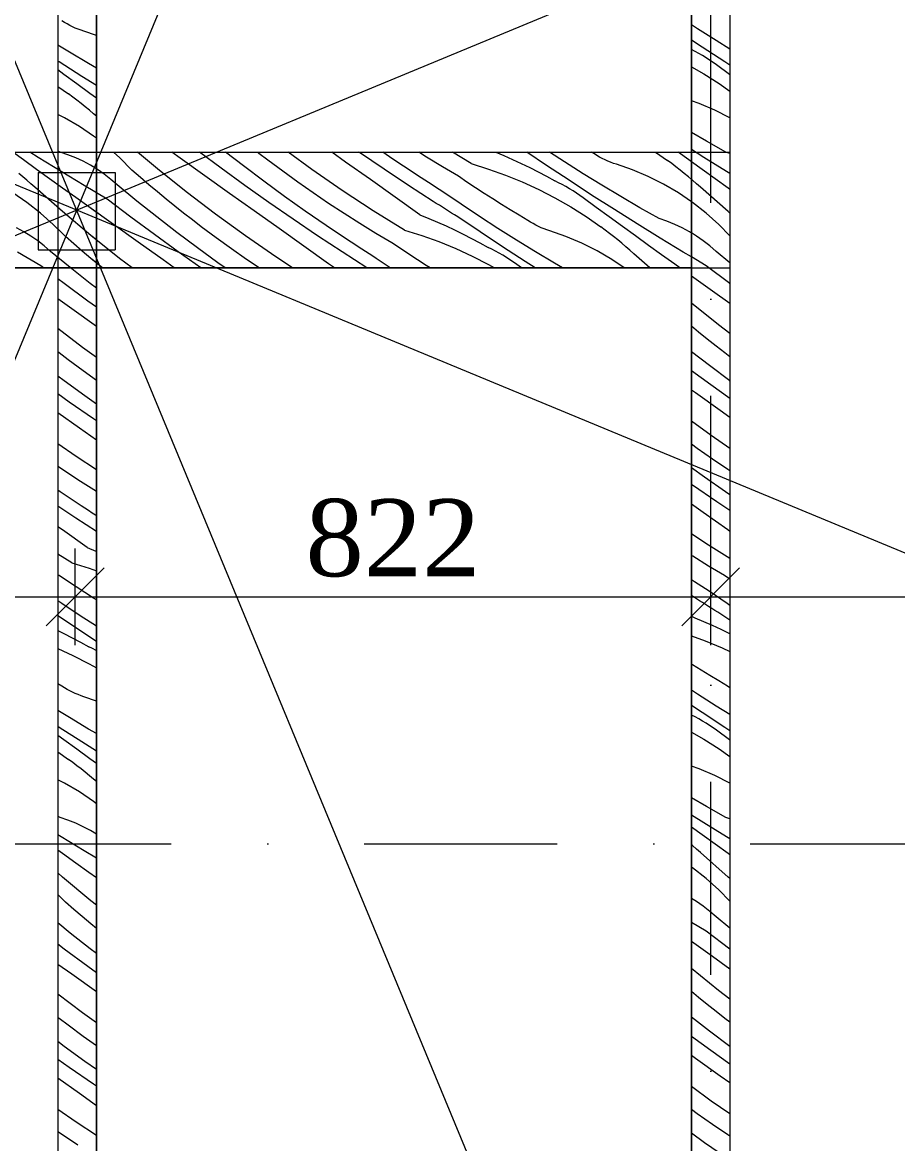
# Model space of a CAD drawing. Header units: millimetres. Extents: x 873544 to 1143527, y -837564 to -766512.
# Drawn here: x 974729 to 976996, y -776410 to -773505 of the extents above; entities that cross this region are included whole.
import ezdxf

# ---------------------------------------------------------------- set-up
doc = ezdxf.new("R2010")
doc.units = ezdxf.units.MM
doc.linetypes.add('CENTER', pattern=[50.8, 31.75, -6.35, 6.35, -6.35])
doc.linetypes.add('DASHDOT', pattern=[1, 0.5, -0.25, 0, -0.25])
for name, color, linetype, lineweight in [('2D-чертеж - Общий_Ном_пера__121', 255, 'Continuous', 0), ('Dam konstruksiyası', 7, 'Continuous', 13), ('Dam konstrukstruksiyasi', 7, 'Continuous', 13), ('Daxili olcu', 7, 'Continuous', 13), ('Him oxu', 7, 'CENTER', 13)]:
    doc.layers.add(name, color=color, linetype=linetype, lineweight=lineweight)
doc.layers.add('2D-чертеж - Общий_Ном_пера__82', color=253, linetype='Continuous', lineweight=20, true_color=0xaaaaaa)
doc.styles.add('Segoe UI Light-07', font='segoeuil_0.ttf', dxfattribs={"width": 0.65})
doc.styles.add('Times New  Roman', font='times.ttf')
doc.dimstyles.new('Aec_Arch_M', dxfattribs={"dimscale": 100, "dimtxt": 2, "dimasz": 1.75, "dimexe": 1.25, "dimexo": 0, "dimgap": 0.5, "dimtad": 1, "dimdec": 0, "dimdsep": 46, "dimtxsty": 'Segoe UI Light-07', "dimblk": 'OBLIQUE', "dimcen": 2.5, "dimclrd": 256, "dimclre": 256, "dimclrt": 256, "dimadec": 0, "dimazin": 0, "dimtfac": 1, "dimtdec": 0, "dimtmove": 0, "dimatfit": 3, "dimldrblk": 'ARCHTICK', "dimfxl": 1, "dimlwd": -1, "dimlwe": -1, "dimarcsym": 0})

# ---------------------------------------------------------------- blocks, each defined once
blk = doc.blocks.new('*X34')
at = {"layer": '2D-чертеж - Общий_Ном_пера__82', "linetype": 'Continuous'}
for p, q in [((-214680.5, 23022.6), (-214696.7, 23033)), ((-214632.2, 22992.1), (-214680.5, 23022.6)), ((-214668.8, 22975.1), (-214696.7, 22993.6)), ((-214596.7, 22970.2), (-214632.2, 22992.1)), ((-214696, 22968.9), (-214696.7, 22969.2)), ((-214686.5, 22963.9), (-214696, 22968.9)), ((-214677.1, 22958.7), (-214686.5, 22963.9)), ((-214667.8, 22953.3), (-214677.1, 22958.7)), ((-214610.3, 22936.9), (-214668.8, 22975.1)), ((-214658.6, 22947.7), (-214667.8, 22953.3)), ((-214696.7, 22924.6), (-214664.5, 22906.2)), ((-214649.6, 22941.8), (-214658.6, 22947.7)), ((-214640.7, 22935.8), (-214649.6, 22941.8)), ((-214631.9, 22929.5), (-214640.7, 22935.8)), ((-214598.2, 22904.8), (-214631.9, 22929.5)), ((-214596.7, 22928.2), (-214610.3, 22936.9)), ((-214664.5, 22906.2), (-214624.8, 22881)), ((-214596.7, 22903.7), (-214598.2, 22904.8)), ((-214624.8, 22881), (-214596.7, 22861.5)), ((-214676.8, 22829.5), (-214696.7, 22836.4)), ((-214636, 22812.2), (-214676.8, 22829.5)), ((-214596.7, 22792.5), (-214636, 22812.2)), ((-214657.5, 22731.5), (-214696.7, 22754.3)), ((-214607.8, 22703.3), (-214657.5, 22731.5)), ((-214664.8, 22689.7), (-214696.7, 22709.7)), ((-214605.4, 22653), (-214664.8, 22689.7)), ((-214596.7, 22699.6), (-214607.8, 22703.3)), ((-214669.2, 22658.6), (-214696.7, 22678.5)), ((-214694, 22630.5), (-214696.7, 22632.8)), ((-214683.6, 22621.5), (-214694, 22630.5)), ((-214635.4, 22634.2), (-214669.2, 22658.6)), ((-214601.5, 22609.7), (-214635.4, 22634.2)), ((-214596.7, 22647.8), (-214605.4, 22653)), ((-214673.3, 22612.4), (-214683.6, 22621.5)), ((-214601.6, 22549.1), (-214673.3, 22612.4)), ((-214596.7, 22606.4), (-214601.5, 22609.7)), ((-214693.8, 22572.6), (-214696.7, 22574.6)), ((-214658.7, 22545.4), (-214693.8, 22572.6)), ((-214625.5, 22516), (-214658.7, 22545.4)), ((-214596.7, 22545), (-214601.6, 22549.1)), ((-214596.7, 22486.8), (-214625.5, 22516)), ((-214683.4, 22485.6), (-214696.7, 22493.8)), ((-214665.8, 22473.4), (-214683.4, 22485.6)), ((-214648.9, 22460.1), (-214665.8, 22473.4)), ((-214632.8, 22446), (-214648.9, 22460.1)), ((-214658.1, 22408.7), (-214696.7, 22431.7)), ((-214596.7, 22416.5), (-214632.8, 22446)), ((-214597.3, 22362.6), (-214658.1, 22408.7)), ((-214641.9, 22342.9), (-214696.7, 22382)), ((-214596.7, 22310.7), (-214641.9, 22342.9)), ((-214596.7, 22362.2), (-214597.3, 22362.6)), ((-214626.2, 22255.4), (-214696.7, 22311.8)), ((-214596.7, 22232.9), (-214626.2, 22255.4)), ((-214678.2, 22237), (-214696.7, 22252.2)), ((-214655.6, 22218.7), (-214678.2, 22237)), ((-214632.9, 22200.7), (-214655.6, 22218.7)), ((-214610, 22182.9), (-214632.9, 22200.7)), ((-214650, 22150.1), (-214696.7, 22186.2)), ((-214596.7, 22172.7), (-214610, 22182.9)), ((-214597.2, 22110.4), (-214650, 22150.1)), ((-214646.6, 22100), (-214696.7, 22136.3)), ((-214596.7, 22110.1), (-214597.2, 22110.4)), ((-214686.1, 22079.2), (-214696.7, 22086.7)), ((-214622, 22033.5), (-214686.1, 22079.2)), ((-214596.7, 22064.6), (-214646.6, 22100)), ((-214596.7, 22015.5), (-214622, 22033.5)), ((-214645.2, 21968.7), (-214696.7, 22006.1)), ((-214596.7, 21935.2), (-214645.2, 21968.7)), ((-214681.5, 21935.6), (-214696.7, 21946.5)), ((-214642, 21907.9), (-214681.5, 21935.6)), ((-214602, 21880.8), (-214642, 21907.9)), ((-214662.4, 21860.8), (-214696.7, 21885.1)), ((-214596.7, 21877.3), (-214602, 21880.8)), ((-214608, 21823.2), (-214662.4, 21860.8)), ((-214694.1, 21839.9), (-214696.7, 21841.7)), ((-214630.9, 21797.1), (-214694.1, 21839.9)), ((-214596.7, 21815.7), (-214608, 21823.2)), ((-214666.2, 21769.9), (-214696.7, 21791.5)), ((-214596.7, 21774.4), (-214630.9, 21797.1)), ((-214602.1, 21724.3), (-214666.2, 21769.9)), ((-214659, 21689.4), (-214696.7, 21714.2)), ((-214596.7, 21720.5), (-214602.1, 21724.3)), ((-214596.7, 21650.6), (-214659, 21689.4)), ((-214693.3, 21656), (-214696.7, 21658.1)), ((-214652.1, 21630.7), (-214693.3, 21656)), ((-214610.6, 21606), (-214652.1, 21630.7)), ((-214688.3, 21589.7), (-214696.7, 21595.2)), ((-214678.9, 21583.7), (-214688.3, 21589.7)), ((-214596.7, 21596.7), (-214610.6, 21606)), ((-214669.6, 21577.7), (-214678.9, 21583.7)), ((-214660.2, 21571.7), (-214669.6, 21577.7)), ((-214650.9, 21565.8), (-214660.2, 21571.7)), ((-214603.7, 21533.6), (-214650.9, 21565.8)), ((-214675.7, 21541), (-214696.7, 21554.6)), ((-214667.8, 21536), (-214675.7, 21541)), ((-214659.9, 21530.9), (-214667.8, 21536)), ((-214652, 21525.9), (-214659.9, 21530.9)), ((-214596.7, 21528.9), (-214603.7, 21533.6)), ((-214696.7, 21500.7), (-214687.6, 21497)), ((-214644.1, 21520.9), (-214652, 21525.9)), ((-214636.2, 21515.9), (-214644.1, 21520.9)), ((-214628.3, 21510.9), (-214636.2, 21515.9)), ((-214620.3, 21505.9), (-214628.3, 21510.9)), ((-214612.4, 21501), (-214620.3, 21505.9)), ((-214596.7, 21490.4), (-214612.4, 21501)), ((-214687.6, 21497), (-214665.1, 21487.4)), ((-214665.1, 21487.4), (-214642.7, 21477.4)), ((-214642.7, 21477.4), (-214620.4, 21467)), ((-214696.7, 21449.5), (-214661, 21436.7)), ((-214620.4, 21467), (-214598.4, 21456.2)), ((-214598.4, 21456.2), (-214596.7, 21455.4)), ((-214661, 21436.7), (-214617.4, 21419)), ((-214617.4, 21419), (-214596.7, 21409.4)), ((-214693.9, 21375.2), (-214696.7, 21377)), ((-214671.4, 21361), (-214693.9, 21375.2)), ((-214648.7, 21347), (-214671.4, 21361)), ((-214626, 21333.1), (-214648.7, 21347)), ((-214603.2, 21319.3), (-214626, 21333.1)), ((-214680.5, 21298.4), (-214696.7, 21308.8)), ((-214632.2, 21267.9), (-214680.5, 21298.4)), ((-214596.7, 21315.2), (-214603.2, 21319.3)), ((-214668.8, 21250.9), (-214696.7, 21269.3)), ((-214596.7, 21246), (-214632.2, 21267.9)), ((-214696, 21244.7), (-214696.7, 21245)), ((-214686.5, 21239.7), (-214696, 21244.7)), ((-214677.1, 21234.5), (-214686.5, 21239.7)), ((-214610.3, 21212.7), (-214668.8, 21250.9)), ((-214667.8, 21229.1), (-214677.1, 21234.5)), ((-214658.6, 21223.5), (-214667.8, 21229.1)), ((-214649.6, 21217.6), (-214658.6, 21223.5)), ((-214640.7, 21211.5), (-214649.6, 21217.6)), ((-214631.9, 21205.3), (-214640.7, 21211.5)), ((-214596.7, 21204), (-214610.3, 21212.7)), ((-214696.7, 21200.4), (-214664.5, 21182)), ((-214664.5, 21182), (-214624.8, 21156.8)), ((-214598.2, 21180.6), (-214631.9, 21205.3)), ((-214596.7, 21179.5), (-214598.2, 21180.6)), ((-214624.8, 21156.8), (-214596.7, 21137.3)), ((-214676.8, 21105.3), (-214696.7, 21112.2)), ((-214636, 21088), (-214676.8, 21105.3)), ((-214596.7, 21068.3), (-214636, 21088)), ((-214657.5, 21007.3), (-214696.7, 21030.1)), ((-214607.8, 20979.1), (-214657.5, 21007.3)), ((-214664.8, 20965.5), (-214696.7, 20985.5)), ((-214596.7, 20975.4), (-214607.8, 20979.1)), ((-214669.2, 20934.4), (-214696.7, 20954.3)), ((-214605.4, 20928.8), (-214664.8, 20965.5)), ((-214635.4, 20910), (-214669.2, 20934.4)), ((-214596.7, 20923.6), (-214605.4, 20928.8)), ((-214694, 20906.3), (-214696.7, 20908.6)), ((-214683.6, 20897.3), (-214694, 20906.3)), ((-214673.3, 20888.2), (-214683.6, 20897.3)), ((-214601.6, 20824.9), (-214673.3, 20888.2)), ((-214601.5, 20885.5), (-214635.4, 20910)), ((-214596.7, 20882.1), (-214601.5, 20885.5)), ((-214693.8, 20848.4), (-214696.7, 20850.4)), ((-214658.7, 20821.2), (-214693.8, 20848.4)), ((-214625.5, 20791.7), (-214658.7, 20821.2)), ((-214596.7, 20820.8), (-214601.6, 20824.9)), ((-214596.7, 20762.6), (-214625.5, 20791.7)), ((-214683.4, 20761.4), (-214696.7, 20769.6)), ((-214665.8, 20749.2), (-214683.4, 20761.4)), ((-214648.9, 20735.9), (-214665.8, 20749.2)), ((-214632.8, 20721.8), (-214648.9, 20735.9)), ((-214596.7, 20692.3), (-214632.8, 20721.8)), ((-214658.1, 20684.5), (-214696.7, 20707.5)), ((-214597.3, 20638.4), (-214658.1, 20684.5)), ((-214641.9, 20618.7), (-214696.7, 20657.8)), ((-214596.7, 20638), (-214597.3, 20638.4)), ((-214596.7, 20586.5), (-214641.9, 20618.7)), ((-214626.2, 20531.2), (-214696.7, 20587.6)), ((-214678.2, 20512.8), (-214696.7, 20528)), ((-214655.6, 20494.5), (-214678.2, 20512.8)), ((-214596.7, 20508.7), (-214626.2, 20531.2)), ((-214632.9, 20476.5), (-214655.6, 20494.5)), ((-214650, 20425.9), (-214696.7, 20462)), ((-214610, 20458.6), (-214632.9, 20476.5)), ((-214596.7, 20448.5), (-214610, 20458.6)), ((-214597.2, 20386.2), (-214650, 20425.9)), ((-214646.6, 20375.7), (-214696.7, 20412)), ((-214596.7, 20340.4), (-214646.6, 20375.7)), ((-214596.7, 20385.9), (-214597.2, 20386.2)), ((-214686.1, 20355), (-214696.7, 20362.4)), ((-214622, 20309.3), (-214686.1, 20355)), ((-214596.7, 20291.3), (-214622, 20309.3)), ((-214645.2, 20244.5), (-214696.7, 20281.9)), ((-214681.5, 20211.4), (-214696.7, 20222.3)), ((-214596.7, 20211), (-214645.2, 20244.5)), ((-214642, 20183.7), (-214681.5, 20211.4)), ((-214602, 20156.6), (-214642, 20183.7)), ((-214662.4, 20136.6), (-214696.7, 20160.9)), ((-214608, 20099), (-214662.4, 20136.6)), ((-214596.7, 20153.1), (-214602, 20156.6))]:
    blk.add_line(p, q, dxfattribs=at)
blk = doc.blocks.new('Штриховка_13')
at = {"layer": '2D-чертеж - Общий_Ном_пера__121', "linetype": 'Continuous'}
for p, q in [((-214696.7, 18717.5), (-214696.7, 26388.3)), ((-214596.7, 26388.3), (-214596.7, 18717.5))]:
    blk.add_line(p, q, dxfattribs=at)
at = {"layer": '2D-чертеж - Общий_Ном_пера__82', "linetype": 'Continuous'}
blk.add_blockref('*X34', (0, 0), dxfattribs=at)
blk = doc.blocks.new('*X36')
at = {"layer": '2D-чертеж - Общий_Ном_пера__82', "linetype": 'Continuous'}
for p, q in [((-216320.7, 23039.3), (-216327.4, 23043.5)), ((-216313.9, 23035.3), (-216320.7, 23039.3)), ((-216307, 23031.6), (-216313.9, 23035.3)), ((-216299.9, 23028), (-216307, 23031.6)), ((-216292.7, 23024.8), (-216299.9, 23028)), ((-216285.4, 23021.8), (-216292.7, 23024.8)), ((-216278, 23019), (-216285.4, 23021.8)), ((-216270.5, 23016.5), (-216278, 23019)), ((-216238.1, 23005.3), (-216270.5, 23016.5)), ((-216307.7, 22962.1), (-216338, 22980.8)), ((-216258.7, 22932.7), (-216307.7, 22962.1)), ((-216334.5, 22936.9), (-216338, 22939.2)), ((-216275.7, 22899.3), (-216334.5, 22936.9)), ((-216238.1, 22920.7), (-216258.7, 22932.7)), ((-216322.4, 22904.8), (-216338, 22916.3)), ((-216288.7, 22880.2), (-216322.4, 22904.8)), ((-216238.1, 22875.7), (-216275.7, 22899.3)), ((-216338, 22873.4), (-216310.4, 22854.1)), ((-216254.9, 22855.6), (-216288.7, 22880.2)), ((-216299.3, 22845.9), (-216310.4, 22854.1)), ((-216288.4, 22837.6), (-216299.3, 22845.9)), ((-216277.6, 22829.2), (-216288.4, 22837.6)), ((-216238.1, 22843.4), (-216254.9, 22855.6)), ((-216266.8, 22820.6), (-216277.6, 22829.2)), ((-216256.2, 22811.8), (-216266.8, 22820.6)), ((-216245.7, 22802.9), (-216256.2, 22811.8)), ((-216320.5, 22792.3), (-216338, 22801.1)), ((-216282.3, 22769.9), (-216320.5, 22792.3)), ((-216238.1, 22796.3), (-216245.7, 22802.9)), ((-216245.5, 22745), (-216282.3, 22769.9)), ((-216238.1, 22739.2), (-216245.5, 22745)), ((-216332, 22703.3), (-216338, 22706.7)), ((-216311.7, 22696.5), (-216332, 22703.3)), ((-216291.8, 22688.5), (-216311.7, 22696.5)), ((-216272.3, 22679.5), (-216291.8, 22688.5)), ((-216253.4, 22669.3), (-216272.3, 22679.5)), ((-216238.1, 22659.9), (-216253.4, 22669.3)), ((-216329.6, 22653), (-216338, 22658.3)), ((-216269.9, 22616.9), (-216329.6, 22653)), ((-216325.7, 22609.7), (-216338, 22618.7)), ((-216291.7, 22585.4), (-216325.7, 22609.7)), ((-216238.1, 22598), (-216269.9, 22616.9)), ((-216257.7, 22561.1), (-216291.7, 22585.4)), ((-216325.8, 22549.1), (-216338, 22559.9)), ((-216252.6, 22487.6), (-216325.8, 22549.1)), ((-216238.1, 22547.1), (-216257.7, 22561.1)), ((-216318.5, 22484.4), (-216338, 22504.1)), ((-216238.1, 22476), (-216252.6, 22487.6)), ((-216296.7, 22465.4), (-216318.5, 22484.4)), ((-216274.6, 22446.5), (-216296.7, 22465.4)), ((-216305.8, 22404.1), (-216338, 22430.5)), ((-216252.4, 22427.9), (-216274.6, 22446.5)), ((-216238.1, 22416.1), (-216252.4, 22427.9)), ((-216254.1, 22363), (-216305.8, 22404.1)), ((-216321.5, 22362.6), (-216338, 22375.2)), ((-216260.2, 22317.2), (-216321.5, 22362.6)), ((-216238.1, 22350.6), (-216254.1, 22363)), ((-216302, 22297.3), (-216338, 22322.9)), ((-216238.1, 22301.2), (-216260.2, 22317.2)), ((-216238.1, 22251.7), (-216302, 22297.3)), ((-216274.3, 22197.3), (-216338, 22246)), ((-216238.1, 22171), (-216274.3, 22197.3)), ((-216334.2, 22182.9), (-216338, 22185.8)), ((-216311.2, 22165.2), (-216334.2, 22182.9)), ((-216272.5, 22136.3), (-216311.2, 22165.2)), ((-216321.4, 22110.4), (-216338, 22122.9)), ((-216268, 22071.4), (-216321.4, 22110.4)), ((-216238.1, 22111.5), (-216272.5, 22136.3)), ((-216308.6, 22055.8), (-216338, 22076.7)), ((-216245.9, 22012.3), (-216308.6, 22055.8)), ((-216238.1, 22050.2), (-216268, 22071.4)), ((-216282.1, 21987.9), (-216338, 22027.7)), ((-216238.1, 22007.1), (-216245.9, 22012.3)), ((-216238.1, 21956.6), (-216282.1, 21987.9)), ((-216290.7, 21914.3), (-216338, 21947.1)), ((-216238.1, 21879.8), (-216290.7, 21914.3)), ((-216326.2, 21880.8), (-216338, 21888.8)), ((-216285.8, 21854.3), (-216326.2, 21880.8)), ((-216245.1, 21828.4), (-216285.8, 21854.3)), ((-216332.2, 21823.2), (-216338, 21827.3)), ((-216277.3, 21786.5), (-216332.2, 21823.2)), ((-216238.1, 21824.1), (-216245.1, 21828.4)), ((-216291.5, 21754.9), (-216338, 21785.7)), ((-216268, 21780.4), (-216277.3, 21786.5)), ((-216258.7, 21774.3), (-216268, 21780.4)), ((-216249.4, 21768.2), (-216258.7, 21774.3)), ((-216240.1, 21762.2), (-216249.4, 21768.2)), ((-216238.1, 21760.9), (-216240.1, 21762.2)), ((-216326.3, 21724.3), (-216338, 21732.7)), ((-216238.1, 21720.3), (-216291.5, 21754.9)), ((-216262.1, 21678.8), (-216326.3, 21724.3)), ((-216262.1, 21678.8), (-216239.4, 21669.5)), ((-216302, 21638.8), (-216338, 21661.3)), ((-216239.4, 21669.5), (-216238.1, 21668.9)), ((-216302, 21638.8), (-216257.1, 21625)), ((-216257.1, 21625), (-216238.1, 21618.2)), ((-216334.8, 21606), (-216338, 21608)), ((-216312.7, 21591.2), (-216334.8, 21606)), ((-216290.5, 21576.5), (-216312.7, 21591.2)), ((-216268.1, 21562), (-216290.5, 21576.5)), ((-216245.7, 21547.6), (-216268.1, 21562)), ((-216327.9, 21533.6), (-216338, 21540.5)), ((-216280.3, 21501.9), (-216327.9, 21533.6)), ((-216238.1, 21542.8), (-216245.7, 21547.6)), ((-216336.6, 21501), (-216338, 21501.9)), ((-216278.8, 21461.9), (-216336.6, 21501)), ((-216238.1, 21474.6), (-216280.3, 21501.9)), ((-216338, 21463.8), (-216322.6, 21456.2)), ((-216322.6, 21456.2), (-216300.7, 21445.1)), ((-216300.7, 21445.1), (-216279, 21433.7)), ((-216238.1, 21434.9), (-216278.8, 21461.9)), ((-216338, 21417.3), (-216298.9, 21399.3)), ((-216279, 21433.7), (-216257.5, 21421.8)), ((-216247.8, 21417.1), (-216257.5, 21421.8)), ((-216238.3, 21412.1), (-216247.8, 21417.1)), ((-216238.1, 21412), (-216238.3, 21412.1)), ((-216298.9, 21399.3), (-216257.1, 21377.8)), ((-216257.1, 21377.8), (-216238.1, 21366.9)), ((-216327.4, 21319.3), (-216338, 21325.7)), ((-216320.7, 21315.1), (-216327.4, 21319.3)), ((-216313.9, 21311.1), (-216320.7, 21315.1)), ((-216307, 21307.3), (-216313.9, 21311.1)), ((-216299.9, 21303.8), (-216307, 21307.3)), ((-216292.7, 21300.6), (-216299.9, 21303.8)), ((-216285.4, 21297.6), (-216292.7, 21300.6)), ((-216278, 21294.8), (-216285.4, 21297.6)), ((-216270.5, 21292.3), (-216278, 21294.8)), ((-216238.1, 21281), (-216270.5, 21292.3)), ((-216307.7, 21237.9), (-216338, 21256.6)), ((-216258.7, 21208.5), (-216307.7, 21237.9)), ((-216334.5, 21212.7), (-216338, 21215)), ((-216275.7, 21175.1), (-216334.5, 21212.7)), ((-216238.1, 21196.5), (-216258.7, 21208.5)), ((-216322.4, 21180.6), (-216338, 21192)), ((-216288.7, 21156), (-216322.4, 21180.6)), ((-216338, 21149.2), (-216310.4, 21129.9)), ((-216254.9, 21131.4), (-216288.7, 21156)), ((-216238.1, 21151.5), (-216275.7, 21175.1)), ((-216299.3, 21121.7), (-216310.4, 21129.9)), ((-216288.4, 21113.4), (-216299.3, 21121.7)), ((-216238.1, 21119.2), (-216254.9, 21131.4)), ((-216277.6, 21104.9), (-216288.4, 21113.4)), ((-216266.8, 21096.3), (-216277.6, 21104.9)), ((-216256.2, 21087.6), (-216266.8, 21096.3)), ((-216320.5, 21068.1), (-216338, 21076.9)), ((-216282.3, 21045.7), (-216320.5, 21068.1)), ((-216245.7, 21078.7), (-216256.2, 21087.6)), ((-216238.1, 21072.1), (-216245.7, 21078.7)), ((-216245.5, 21020.8), (-216282.3, 21045.7)), ((-216238.1, 21015), (-216245.5, 21020.8)), ((-216332, 20979.1), (-216338, 20982.5)), ((-216311.7, 20972.3), (-216332, 20979.1)), ((-216291.8, 20964.3), (-216311.7, 20972.3)), ((-216272.3, 20955.2), (-216291.8, 20964.3)), ((-216253.4, 20945.1), (-216272.3, 20955.2)), ((-216329.6, 20928.8), (-216338, 20934)), ((-216269.9, 20892.6), (-216329.6, 20928.8)), ((-216238.1, 20935.6), (-216253.4, 20945.1)), ((-216325.7, 20885.5), (-216338, 20894.5)), ((-216238.1, 20873.8), (-216269.9, 20892.6)), ((-216291.7, 20861.2), (-216325.7, 20885.5)), ((-216257.7, 20836.9), (-216291.7, 20861.2)), ((-216325.8, 20824.9), (-216338, 20835.7)), ((-216238.1, 20822.9), (-216257.7, 20836.9)), ((-216252.6, 20763.4), (-216325.8, 20824.9)), ((-216318.5, 20760.2), (-216338, 20779.9)), ((-216296.7, 20741.2), (-216318.5, 20760.2)), ((-216238.1, 20751.8), (-216252.6, 20763.4)), ((-216274.6, 20722.3), (-216296.7, 20741.2)), ((-216252.4, 20703.7), (-216274.6, 20722.3)), ((-216305.8, 20679.9), (-216338, 20706.3)), ((-216238.1, 20691.9), (-216252.4, 20703.7)), ((-216254.1, 20638.8), (-216305.8, 20679.9)), ((-216321.5, 20638.4), (-216338, 20651)), ((-216260.2, 20593), (-216321.5, 20638.4)), ((-216238.1, 20626.4), (-216254.1, 20638.8)), ((-216302, 20573), (-216338, 20598.7)), ((-216238.1, 20527.5), (-216302, 20573)), ((-216238.1, 20577), (-216260.2, 20593)), ((-216274.3, 20473.1), (-216338, 20521.8)), ((-216334.2, 20458.6), (-216338, 20461.6)), ((-216311.2, 20441), (-216334.2, 20458.6)), ((-216238.1, 20446.8), (-216274.3, 20473.1)), ((-216272.5, 20412.1), (-216311.2, 20441)), ((-216321.4, 20386.2), (-216338, 20398.7)), ((-216238.1, 20387.3), (-216272.5, 20412.1)), ((-216268, 20347.2), (-216321.4, 20386.2)), ((-216308.6, 20331.6), (-216338, 20352.5)), ((-216238.1, 20326), (-216268, 20347.2)), ((-216245.9, 20288.1), (-216308.6, 20331.6)), ((-216282.1, 20263.7), (-216338, 20303.5)), ((-216238.1, 20282.8), (-216245.9, 20288.1)), ((-216238.1, 20232.4), (-216282.1, 20263.7)), ((-216290.7, 20190.1), (-216338, 20222.8)), ((-216326.2, 20156.6), (-216338, 20164.6)), ((-216238.1, 20155.6), (-216290.7, 20190.1)), ((-216285.8, 20130.1), (-216326.2, 20156.6))]:
    blk.add_line(p, q, dxfattribs=at)
blk = doc.blocks.new('Штриховка_14')
at = {"layer": '2D-чертеж - Общий_Ном_пера__121', "linetype": 'Continuous'}
for p, q in [((-216338, 26462.2), (-216338, 18666.7)), ((-216238.1, 18666.7), (-216238.1, 26462.2))]:
    blk.add_line(p, q, dxfattribs=at)
at = {"layer": '2D-чертеж - Общий_Ном_пера__82', "linetype": 'Continuous'}
blk.add_blockref('*X36', (0, 0), dxfattribs=at)
blk = doc.blocks.new('*X156')
at = {"layer": '2D-чертеж - Общий_Ном_пера__82', "linetype": 'Continuous'}
for p, q in [((-216427.3, 22683.2), (-216454.8, 22703.2)), ((-216389, 22689.7), (-216410.5, 22703.2)), ((-216329.6, 22653), (-216389, 22689.7)), ((-216311.7, 22696.5), (-216331.6, 22703.2)), ((-216291.8, 22688.5), (-216311.7, 22696.5)), ((-216272.3, 22679.5), (-216291.8, 22688.5)), ((-216177.3, 22688.4), (-216194, 22703.2)), ((-216080.2, 22660), (-216131.6, 22703.2)), ((-216021.2, 22687.8), (-216042.8, 22703.2)), ((-215915.3, 22662), (-215970.8, 22703.2)), ((-215857, 22667.4), (-215903.3, 22703.2)), ((-215817, 22700.1), (-215820.9, 22703.2)), ((-215793.9, 22682.5), (-215817, 22700.1)), ((-215679.7, 22658.4), (-215741.4, 22703.2)), ((-215592.5, 22677.6), (-215628.5, 22703.2)), ((-215556.2, 22702), (-215557.9, 22703.2)), ((-215493, 22659.2), (-215556.2, 22702)), ((-215470.1, 22685.3), (-215496, 22703.2)), ((-215383, 22690.5), (-215403, 22703.2)), ((-215341.8, 22665.2), (-215383, 22690.5)), ((-215267.5, 22673.4), (-215315.4, 22703.2)), ((-215203, 22703.2), (-215182.3, 22694.3)), ((-215182.3, 22694.3), (-215159.9, 22684.3)), ((-215071.8, 22668.8), (-215122.7, 22703.2)), ((-215025.4, 22677.7), (-215064.6, 22703.2)), ((-214948, 22698.7), (-214955.5, 22703.2)), ((-214941.4, 22694.5), (-214948, 22698.7)), ((-214934.5, 22690.5), (-214941.4, 22694.5)), ((-214927.6, 22686.7), (-214934.5, 22690.5)), ((-214789.5, 22703.2), (-214758.6, 22681.7)), ((-214703.1, 22683.2), (-214730.6, 22703.2)), ((-216393.4, 22658.6), (-216427.3, 22683.2)), ((-216253.4, 22669.3), (-216272.3, 22679.5)), ((-216235.2, 22658), (-216253.4, 22669.3)), ((-216146.1, 22656.9), (-216177.3, 22688.4)), ((-216005.5, 22600.2), (-216080.2, 22660)), ((-215957.2, 22642.1), (-216021.2, 22687.8)), ((-215853.5, 22617.2), (-215915.3, 22662)), ((-215804.1, 22627.7), (-215857, 22667.4)), ((-215755.2, 22653.6), (-215793.9, 22682.5)), ((-215528.3, 22632), (-215592.5, 22677.6)), ((-215415.1, 22648.6), (-215470.1, 22685.3)), ((-215300.3, 22640.6), (-215341.8, 22665.2)), ((-215267.5, 22673.4), (-215222.6, 22659.5)), ((-215222.6, 22659.5), (-215178.3, 22643.7)), ((-215159.9, 22684.3), (-215137.7, 22673.9)), ((-215137.7, 22673.9), (-215115.6, 22663.2)), ((-215115.6, 22663.2), (-215093.7, 22652.1)), ((-215013.6, 22630.2), (-215071.8, 22668.8)), ((-214977, 22647.2), (-215025.4, 22677.7)), ((-214920.5, 22683.2), (-214927.6, 22686.7)), ((-214913.3, 22679.9), (-214920.5, 22683.2)), ((-214906, 22676.9), (-214913.3, 22679.9)), ((-214898.6, 22674.2), (-214906, 22676.9)), ((-214891.1, 22671.7), (-214898.6, 22674.2)), ((-214849.2, 22657.1), (-214891.1, 22671.7)), ((-214747.5, 22673.5), (-214758.6, 22681.7)), ((-214736.6, 22665.2), (-214747.5, 22673.5)), ((-214725.8, 22656.7), (-214736.6, 22665.2)), ((-214696.6, 22678.5), (-214703.1, 22683.2)), ((-216428.7, 22639.4), (-216439.3, 22648.1)), ((-216418.2, 22630.5), (-216428.7, 22639.4)), ((-216407.8, 22621.5), (-216418.2, 22630.5)), ((-216359.6, 22634.2), (-216393.4, 22658.6)), ((-216325.7, 22609.7), (-216359.6, 22634.2)), ((-216269.9, 22616.9), (-216329.6, 22653)), ((-216217.6, 22645.8), (-216235.2, 22658)), ((-216200.7, 22632.6), (-216217.6, 22645.8)), ((-216184.6, 22618.4), (-216200.7, 22632.6)), ((-216124.2, 22637.8), (-216146.1, 22656.9)), ((-216102.2, 22618.9), (-216124.2, 22637.8)), ((-215893.1, 22596.4), (-215957.2, 22642.1)), ((-215716.1, 22625.3), (-215755.2, 22653.6)), ((-215601, 22604), (-215679.7, 22658.4)), ((-215464.2, 22586.4), (-215528.3, 22632)), ((-215429.4, 22617), (-215493, 22659.2)), ((-215405.9, 22642.5), (-215415.1, 22648.6)), ((-215396.6, 22636.4), (-215405.9, 22642.5)), ((-215387.3, 22630.3), (-215396.6, 22636.4)), ((-215278.2, 22625.7), (-215300.3, 22640.6)), ((-215178.3, 22643.7), (-215134.7, 22625.9)), ((-215093.7, 22652.1), (-215072, 22640.6)), ((-215072, 22640.6), (-215050.5, 22628.8)), ((-214928.4, 22617.3), (-214977, 22647.2)), ((-214808.4, 22639.8), (-214849.2, 22657.1)), ((-214768.7, 22619.9), (-214808.4, 22639.8)), ((-214715.1, 22648.1), (-214725.8, 22656.7)), ((-214704.5, 22639.4), (-214715.1, 22648.1)), ((-214696.6, 22632.7), (-214704.5, 22639.4)), ((-216397.5, 22612.4), (-216407.8, 22621.5)), ((-216325.8, 22549.1), (-216397.5, 22612.4)), ((-216291.7, 22585.4), (-216325.7, 22609.7)), ((-216209.9, 22581.2), (-216269.9, 22616.9)), ((-216133.4, 22576.6), (-216184.6, 22618.4)), ((-216079.9, 22600.3), (-216102.2, 22618.9)), ((-215791.3, 22573.1), (-215853.5, 22617.2)), ((-215750.8, 22588.7), (-215804.1, 22627.7)), ((-215676.5, 22597.6), (-215716.1, 22625.3)), ((-215521.1, 22551.5), (-215601, 22604)), ((-215365.3, 22575.5), (-215429.4, 22617)), ((-215378, 22624.3), (-215387.3, 22630.3)), ((-215368.6, 22618.2), (-215378, 22624.3)), ((-215359.3, 22612.2), (-215368.6, 22618.2)), ((-215349.9, 22606.3), (-215359.3, 22612.2)), ((-215340.6, 22600.3), (-215349.9, 22606.3)), ((-215255.9, 22611), (-215278.2, 22625.7)), ((-215233.6, 22596.5), (-215255.9, 22611)), ((-215134.7, 22625.9), (-215092, 22606.3)), ((-215092, 22606.3), (-215050.2, 22584.7)), ((-215040.9, 22624), (-215050.5, 22628.8)), ((-215031.3, 22619.1), (-215040.9, 22624)), ((-215021.9, 22613.9), (-215031.3, 22619.1)), ((-215012.6, 22608.5), (-215021.9, 22613.9)), ((-214955.1, 22592.1), (-215013.6, 22630.2)), ((-215003.4, 22602.8), (-215012.6, 22608.5)), ((-214994.4, 22597), (-215003.4, 22602.8)), ((-214879.3, 22587.9), (-214928.4, 22617.3)), ((-214730.5, 22597.5), (-214768.7, 22619.9)), ((-216418, 22572.6), (-216454.7, 22597.5)), ((-216382.9, 22545.4), (-216418, 22572.6)), ((-216257.7, 22561.1), (-216291.7, 22585.4)), ((-216149, 22535.1), (-216209.9, 22581.2)), ((-216081.7, 22535.4), (-216133.4, 22576.6)), ((-216057.6, 22581.8), (-216079.9, 22600.3)), ((-216035, 22563.6), (-216057.6, 22581.8)), ((-215929.5, 22542.2), (-216005.5, 22600.2)), ((-215829, 22550.8), (-215893.1, 22596.4)), ((-215728.6, 22529.6), (-215791.3, 22573.1)), ((-215696.9, 22550.4), (-215750.8, 22588.7)), ((-215636.5, 22570.5), (-215676.5, 22597.6)), ((-215400, 22540.9), (-215464.2, 22586.4)), ((-215357.5, 22570.5), (-215365.3, 22575.5)), ((-215293.3, 22568.1), (-215340.6, 22600.3)), ((-215211.2, 22582.2), (-215233.6, 22596.5)), ((-215188.6, 22567.9), (-215211.2, 22582.2)), ((-215050.2, 22584.7), (-215009.3, 22561.3)), ((-214985.5, 22590.9), (-214994.4, 22597)), ((-214976.8, 22584.7), (-214985.5, 22590.9)), ((-214943, 22560), (-214976.8, 22584.7)), ((-214896.3, 22554.4), (-214955.1, 22592.1)), ((-214829.9, 22559.1), (-214879.3, 22587.9)), ((-214696.6, 22574.5), (-214730.5, 22597.5)), ((-216349.7, 22516), (-216382.9, 22545.4)), ((-216252.6, 22487.6), (-216325.8, 22549.1)), ((-216193.7, 22515.4), (-216257.7, 22561.1)), ((-216012.3, 22545.5), (-216035, 22563.6)), ((-215989.4, 22527.7), (-216012.3, 22545.5)), ((-215764.9, 22505.2), (-215829, 22550.8)), ((-215642.5, 22512.9), (-215696.9, 22550.4)), ((-215596.2, 22544), (-215636.5, 22570.5)), ((-215555.4, 22518.1), (-215596.2, 22544)), ((-215439.9, 22500.9), (-215521.1, 22551.5)), ((-215349.6, 22565.5), (-215357.5, 22570.5)), ((-215341.7, 22560.4), (-215349.6, 22565.5)), ((-215333.8, 22555.4), (-215341.7, 22560.4)), ((-215325.9, 22550.4), (-215333.8, 22555.4)), ((-215317.9, 22545.4), (-215325.9, 22550.4)), ((-215310, 22540.5), (-215317.9, 22545.4)), ((-215245.8, 22536.4), (-215293.3, 22568.1)), ((-215166, 22553.9), (-215188.6, 22567.9)), ((-215143.3, 22540), (-215166, 22553.9)), ((-215009.3, 22561.3), (-214969.6, 22536.2)), ((-214909.3, 22535.3), (-214943, 22560)), ((-214837.2, 22517.3), (-214896.3, 22554.4)), ((-214780.2, 22530.9), (-214829.9, 22559.1)), ((-216318.5, 22484.4), (-216349.7, 22516)), ((-216129.6, 22469.7), (-216193.7, 22515.4)), ((-216087.7, 22489.6), (-216149, 22535.1)), ((-216029.4, 22495), (-216081.7, 22535.4)), ((-215966.3, 22510.1), (-215989.4, 22527.7)), ((-215852.1, 22486), (-215929.5, 22542.2)), ((-215665.4, 22486.7), (-215728.6, 22529.6)), ((-215514.2, 22492.8), (-215555.4, 22518.1)), ((-215400, 22540.9), (-215377.3, 22531.6)), ((-215377.3, 22531.6), (-215354.7, 22521.9)), ((-215354.7, 22521.9), (-215332.3, 22511.9)), ((-215302.1, 22535.5), (-215310, 22540.5)), ((-215244.2, 22496.4), (-215302.1, 22535.5)), ((-215197.8, 22505.3), (-215245.8, 22536.4)), ((-215120.4, 22526.3), (-215143.3, 22540)), ((-215113.8, 22522), (-215120.4, 22526.3)), ((-215107, 22518), (-215113.8, 22522)), ((-215100, 22514.3), (-215107, 22518)), ((-215092.9, 22510.8), (-215100, 22514.3)), ((-214969.6, 22536.2), (-214931, 22509.3)), ((-214875.5, 22510.7), (-214909.3, 22535.3)), ((-214777.8, 22480.6), (-214837.2, 22517.3)), ((-214759.9, 22524.1), (-214780.2, 22530.9)), ((-214740, 22516.1), (-214759.9, 22524.1)), ((-214720.5, 22507), (-214740, 22516.1)), ((-216425.9, 22496.9), (-216444.8, 22507)), ((-216407.6, 22485.6), (-216425.9, 22496.9)), ((-216390, 22473.4), (-216407.6, 22485.6)), ((-216177.9, 22427.8), (-216252.6, 22487.6)), ((-216026, 22444.8), (-216087.7, 22489.6)), ((-215976.6, 22455.3), (-216029.4, 22495)), ((-215927.6, 22481.2), (-215966.3, 22510.1)), ((-215773.4, 22431.6), (-215852.1, 22486)), ((-215700.7, 22459.6), (-215764.9, 22505.2)), ((-215601.8, 22444.6), (-215665.4, 22486.7)), ((-215587.6, 22476.1), (-215642.5, 22512.9)), ((-215472.7, 22468.1), (-215514.2, 22492.8)), ((-215439.9, 22500.9), (-215395, 22487.1)), ((-215395, 22487.1), (-215350.7, 22471.3)), ((-215332.3, 22511.9), (-215310.1, 22501.5)), ((-215310.1, 22501.5), (-215288, 22490.8)), ((-215288, 22490.8), (-215266.2, 22479.6)), ((-215186, 22457.8), (-215244.2, 22496.4)), ((-215149.5, 22474.8), (-215197.8, 22505.3)), ((-215085.8, 22507.5), (-215092.9, 22510.8)), ((-215078.5, 22504.5), (-215085.8, 22507.5)), ((-215071, 22501.8), (-215078.5, 22504.5)), ((-215063.6, 22499.3), (-215071, 22501.8)), ((-215021.7, 22484.7), (-215063.6, 22499.3)), ((-214920, 22501.1), (-214931, 22509.3)), ((-214909, 22492.8), (-214920, 22501.1)), ((-214898.2, 22484.3), (-214909, 22492.8)), ((-214841.7, 22486.2), (-214875.5, 22510.7)), ((-214807.8, 22461.7), (-214841.7, 22486.2)), ((-214701.7, 22496.9), (-214720.5, 22507)), ((-214696.6, 22493.7), (-214701.7, 22496.9)), ((-216373.1, 22460.1), (-216390, 22473.4)), ((-216357, 22446), (-216373.1, 22460.1)), ((-216296.7, 22465.4), (-216318.5, 22484.4)), ((-216274.6, 22446.5), (-216296.7, 22465.4)), ((-216065.5, 22424), (-216129.6, 22469.7)), ((-215888.5, 22452.9), (-215927.6, 22481.2)), ((-215636.6, 22414), (-215700.7, 22459.6)), ((-215578.3, 22470), (-215587.6, 22476.1)), ((-215569, 22463.9), (-215578.3, 22470)), ((-215559.7, 22457.9), (-215569, 22463.9)), ((-215550.4, 22451.8), (-215559.7, 22457.9)), ((-215450.6, 22453.3), (-215472.7, 22468.1)), ((-215350.7, 22471.3), (-215307.1, 22453.5)), ((-215266.2, 22479.6), (-215244.5, 22468.2)), ((-215244.5, 22468.2), (-215223, 22456.4)), ((-215213.3, 22451.6), (-215223, 22456.4)), ((-215127.6, 22419.7), (-215186, 22457.8)), ((-215100.8, 22444.9), (-215149.5, 22474.8)), ((-214980.8, 22467.4), (-215021.7, 22484.7)), ((-214941.2, 22447.5), (-214980.8, 22467.4)), ((-214887.5, 22475.7), (-214898.2, 22484.3)), ((-214876.9, 22467), (-214887.5, 22475.7)), ((-214866.4, 22458.1), (-214876.9, 22467)), ((-214856, 22449.1), (-214866.4, 22458.1)), ((-214773.9, 22437.3), (-214807.8, 22461.7)), ((-214718.1, 22444.4), (-214777.8, 22480.6)), ((-216382.3, 22408.7), (-216442.3, 22444.4)), ((-216305.8, 22404.1), (-216357, 22446)), ((-216252.4, 22427.9), (-216274.6, 22446.5)), ((-216230, 22409.4), (-216252.4, 22427.9)), ((-216145.7, 22403.2), (-216177.9, 22427.8)), ((-215967.3, 22403.2), (-216026, 22444.8)), ((-215923.2, 22416.3), (-215976.6, 22455.3)), ((-215848.9, 22425.2), (-215888.5, 22452.9)), ((-215730.2, 22403.2), (-215773.4, 22431.6)), ((-215537.9, 22403.2), (-215601.8, 22444.6)), ((-215541.1, 22445.8), (-215550.4, 22451.8)), ((-215531.7, 22439.8), (-215541.1, 22445.8)), ((-215522.3, 22433.8), (-215531.7, 22439.8)), ((-215513, 22427.9), (-215522.3, 22433.8)), ((-215476.8, 22403.2), (-215513, 22427.9)), ((-215428.4, 22438.6), (-215450.6, 22453.3)), ((-215406, 22424.1), (-215428.4, 22438.6)), ((-215307.1, 22453.5), (-215264.4, 22433.8)), ((-215264.4, 22433.8), (-215222.6, 22412.3)), ((-215203.8, 22446.6), (-215213.3, 22451.6)), ((-215194.3, 22441.4), (-215203.8, 22446.6)), ((-215185, 22436), (-215194.3, 22441.4)), ((-215175.9, 22430.4), (-215185, 22436)), ((-215166.8, 22424.6), (-215175.9, 22430.4)), ((-215051.7, 22415.5), (-215100.8, 22444.9)), ((-214902.9, 22425.1), (-214941.2, 22447.5)), ((-214845.7, 22439.9), (-214856, 22449.1)), ((-214804.1, 22403.2), (-214845.7, 22439.9)), ((-214739.9, 22413), (-214773.9, 22437.3)), ((-214696.6, 22431.7), (-214718.1, 22444.4)), ((-216375, 22403.2), (-216382.3, 22408.7)), ((-216304.6, 22403.2), (-216305.8, 22404.1)), ((-216222.3, 22403.2), (-216230, 22409.4)), ((-216036.3, 22403.2), (-216065.5, 22424)), ((-215904.8, 22403.2), (-215923.2, 22416.3)), ((-215816.5, 22403.2), (-215848.9, 22425.2)), ((-215621.4, 22403.2), (-215636.6, 22414)), ((-215383.6, 22409.7), (-215406, 22424.1)), ((-215373.2, 22403.2), (-215383.6, 22409.7)), ((-215222.6, 22412.3), (-215206.7, 22403.2)), ((-215157.9, 22418.5), (-215166.8, 22424.6)), ((-215149.2, 22412.2), (-215157.9, 22418.5)), ((-215136.8, 22403.2), (-215149.2, 22412.2)), ((-215101.8, 22403.2), (-215127.6, 22419.7)), ((-215030.7, 22403.2), (-215051.7, 22415.5)), ((-214870.6, 22403.2), (-214902.9, 22425.1)), ((-214726.3, 22403.2), (-214739.9, 22413))]:
    blk.add_line(p, q, dxfattribs=at)
blk = doc.blocks.new('Штриховка_74')
at = {"layer": '2D-чертеж - Общий_Ном_пера__121', "linetype": 'Continuous'}
for p, q in [((-217883, 22703.2), (-214696.6, 22703.2)), ((-214696.6, 22703.2), (-214696.6, 22403.2)), ((-214696.6, 22403.2), (-217883, 22403.2))]:
    blk.add_line(p, q, dxfattribs=at)
at = {"layer": '2D-чертеж - Общий_Ном_пера__82', "linetype": 'Continuous'}
blk.add_blockref('*X156', (0, 0), dxfattribs=at)
blk = doc.blocks.new('_Oblique')
at = {"color": 0, "linetype": 'ByBlock', "lineweight": -2}
blk.add_line((-0.5, -0.5), (0.5, 0.5), dxfattribs=at)
blk = doc.blocks.new('*D281')
at = {"layer": 'Daxili olcu', "transparency": 16777216}
for p, q in [((973223.2, -775117.9), (973223.2, -774867.9)), ((974865.3, -775117.9), (974865.3, -774867.9)), ((973223.2, -774992.9), (974865.3, -774992.9))]:
    blk.add_line(p, q, dxfattribs=at)
at = {"layer": 'Defpoints', "color": 0, "transparency": 16777216}
for p in [(974865.3, -774992.9), (973223.2, -776619.9), (974865.3, -777900.2)]:
    blk.add_point(p, dxfattribs=at)
at = {"layer": 'Daxili olcu', "transparency": 16777216, "xscale": 150, "yscale": 150, "zscale": 150, "rotation": 180}
blk.add_blockref('_Oblique', (973223.2, -774992.9), dxfattribs=at)
at = {"layer": 'Daxili olcu', "transparency": 16777216, "xscale": 150, "yscale": 150, "zscale": 150}
blk.add_blockref('_Oblique', (974865.3, -774992.9), dxfattribs=at)
at = {"layer": 'Daxili olcu', "transparency": 16777216, "insert": (974044.2, -774841.2), "char_height": 200, "attachment_point": 5, "style": 'Times New  Roman'}
blk.add_mtext('822', dxfattribs=at)
blk = doc.blocks.new('_ArchTick')
at = {"color": 0, "linetype": 'ByBlock', "const_width": 0.15}
blk.add_lwpolyline([(-0.5, -0.5), (0.5, 0.5)], dxfattribs=at)
blk = doc.blocks.new('*D282')
at = {"layer": 'Daxili olcu', "transparency": 16777216}
for p, q in [((974865.3, -775117.9), (974865.3, -774867.9)), ((976511.6, -775117.9), (976511.6, -774867.9)), ((974865.3, -774992.9), (976511.6, -774992.9))]:
    blk.add_line(p, q, dxfattribs=at)
at = {"layer": 'Defpoints', "color": 0, "transparency": 16777216}
for p in [(976511.6, -774992.9), (976511.6, -775354.7), (974865.3, -777900.2)]:
    blk.add_point(p, dxfattribs=at)
at = {"layer": 'Daxili olcu', "transparency": 16777216, "xscale": 150, "yscale": 150, "zscale": 150, "rotation": 180}
blk.add_blockref('_Oblique', (974865.3, -774992.9), dxfattribs=at)
at = {"layer": 'Daxili olcu', "transparency": 16777216, "xscale": 150, "yscale": 150, "zscale": 150}
blk.add_blockref('_Oblique', (976511.6, -774992.9), dxfattribs=at)
at = {"layer": 'Daxili olcu', "transparency": 16777216, "insert": (975688.4, -774841.2), "char_height": 200, "attachment_point": 5, "style": 'Times New  Roman'}
blk.add_mtext('822', dxfattribs=at)
blk = doc.blocks.new('*D283')
at = {"layer": 'Daxili olcu', "transparency": 16777216}
for p, q in [((976511.6, -775117.9), (976511.6, -774867.9)), ((978153.4, -775117.9), (978153.4, -774867.9)), ((976511.6, -774992.9), (978153.4, -774992.9))]:
    blk.add_line(p, q, dxfattribs=at)
at = {"layer": 'Defpoints', "color": 0, "transparency": 16777216}
for p in [(978153.4, -774992.9), (976511.6, -775354.7), (978153.4, -776153)]:
    blk.add_point(p, dxfattribs=at)
at = {"layer": 'Daxili olcu', "transparency": 16777216, "xscale": 150, "yscale": 150, "zscale": 150, "rotation": 180}
blk.add_blockref('_Oblique', (976511.6, -774992.9), dxfattribs=at)
at = {"layer": 'Daxili olcu', "transparency": 16777216, "xscale": 150, "yscale": 150, "zscale": 150}
blk.add_blockref('_Oblique', (978153.4, -774992.9), dxfattribs=at)
at = {"layer": 'Daxili olcu', "transparency": 16777216, "insert": (977332.5, -774841.2), "char_height": 200, "attachment_point": 5, "style": 'Times New  Roman'}
blk.add_mtext('822', dxfattribs=at)
blk = doc.blocks.new('*D297')
at = {"layer": 'Dam konstrukstruksiyasi', "transparency": 16777216}
for p, q in [((975545, -772358.1), (975458.9, -772565.9)), ((976501.4, -773314.5), (976293.6, -773400.6))]:
    blk.add_line(p, q, dxfattribs=at)
for start, end in [(58.2756, 67.5), (22.5, 39.4077)]:
    blk.add_arc((974868.7, -773990.8), 1642.3, start, end, dxfattribs=at)
at = {"layer": 'Defpoints', "color": 0, "transparency": 16777216}
for p in [(976782.1, -769371.4), (979497.4, -772073.5), (976171.6, -772991.1), (974868.7, -773990.8)]:
    blk.add_point(p, dxfattribs=at)
at = {"layer": 'Dam konstrukstruksiyasi', "transparency": 16777216, "xscale": 150, "yscale": 150, "zscale": 150}
for p, rotation in [((975497.1, -772473.5), 157.500000000005), ((976385.9, -773362.3), 292.5000000000033)]:
    blk.add_blockref('_Oblique', p, dxfattribs=dict(at, rotation=rotation))
at = {"layer": 'Dam konstrukstruksiyasi', "transparency": 16777216, "insert": (975968.4, -772771.1), "char_height": 250, "attachment_point": 5, "style": 'Times New  Roman'}
blk.add_mtext('45°', dxfattribs=at)

msp = doc.modelspace()

# ---------------------------------------------------------------- linework, layer by layer
at = {"linetype": 'Continuous', "lineweight": 9}
for p, q in [((974820.3, -770097), (974820.3, -777883.5)), ((974920.2, -770097), (974920.2, -777883.5)), ((976461.7, -770152.2), (976461.7, -777823.3)), ((976561.6, -770152.4), (976561.6, -777826.5)), ((973173.2, -773840.8), (976561.6, -773840.8)), ((974769, -773893.6), (974969, -773893.6)), ((974769, -773893.6), (974769, -774093.6)), ((974969, -773893.6), (974969, -774093.6)), ((974769, -774093.6), (974969, -774093.6)), ((973173.2, -774140.8), (976561.6, -774140.8))]:
    msp.add_line(p, q, dxfattribs=at)
at = {"layer": 'Dam konstruksiyası', "lineweight": 9}
for points in [[(976782.1, -769371.4), (972955.3, -778610.2)], [(976782.1, -778610.2), (972955.3, -769371.4)], [(979482.6, -775902), (970249.3, -772077.4)], [(979482.6, -772079.6), (970249.3, -775904.2)]]:
    msp.add_lwpolyline(points, dxfattribs=at)
at = {"layer": 'Him oxu', "color": 7, "linetype": 'DASHDOT', "ltscale": 1000}
for p, q in [((976511.6, -780972.6), (976511.6, -768891.8)), ((967613.2, -775633.2), (979672.1, -775633.2))]:
    msp.add_line(p, q, dxfattribs=at)

# ---------------------------------------------------------------- block references
at = {"linetype": 'Continuous'}
for name in ['Штриховка_14', 'Штриховка_13', 'Штриховка_74']:
    msp.add_blockref(name, (1191158.3, -796544), dxfattribs=at)

# ---------------------------------------------------------------- dimensions: what is measured, and where the dimension line sits
at = {"layer": 'Dam konstrukstruksiyasi'}
dim = msp.add_angular_dim_3p(base=(976171.6, -772991.1), center=(974868.7, -773990.8), p1=(976782.1, -769371.4), p2=(979497.4, -772073.5), dimstyle='Aec_Arch_M', override={"dimscale": 1, "dimtxt": 250, "dimasz": 150, "dimexe": 100, "dimgap": 50, "dimtxsty": 'Times New  Roman', "dimdle": 75, "dimtmove": 1, "dimfxl": 125, "dimfxlon": 1}, dxfattribs=at)
dim.commit()
dim.dimension.update_dxf_attribs({"geometry": '*D297', "text_midpoint": (975968.4, -772771.1), "dimtype": 165})
at = {"layer": 'Daxili olcu'}
for base, p1, p2, picture, middle in [((974865.3, -774992.9), (973223.2, -776619.9), (974865.3, -777900.2), '*D281', (974044.2, -774841.2)), ((976511.6, -774992.9), (974865.3, -777900.2), (976511.6, -775354.7), '*D282', (975688.4, -774841.2)), ((978153.4, -774992.9), (976511.6, -775354.7), (978153.4, -776153), '*D283', (977332.5, -774841.2))]:
    dim = msp.add_linear_dim(base=base, p1=p1, p2=p2, text='822', dimstyle='Aec_Arch_M', override={"dimscale": 1, "dimtxt": 200, "dimasz": 150, "dimexe": 125, "dimgap": 50, "dimtxsty": 'Times New  Roman', "dimtmove": 1, "dimfxl": 125, "dimfxlon": 1}, dxfattribs=at)
    dim.commit()
    dim.dimension.update_dxf_attribs({"geometry": picture, "text_midpoint": middle})

doc.saveas('drawing.dxf')
